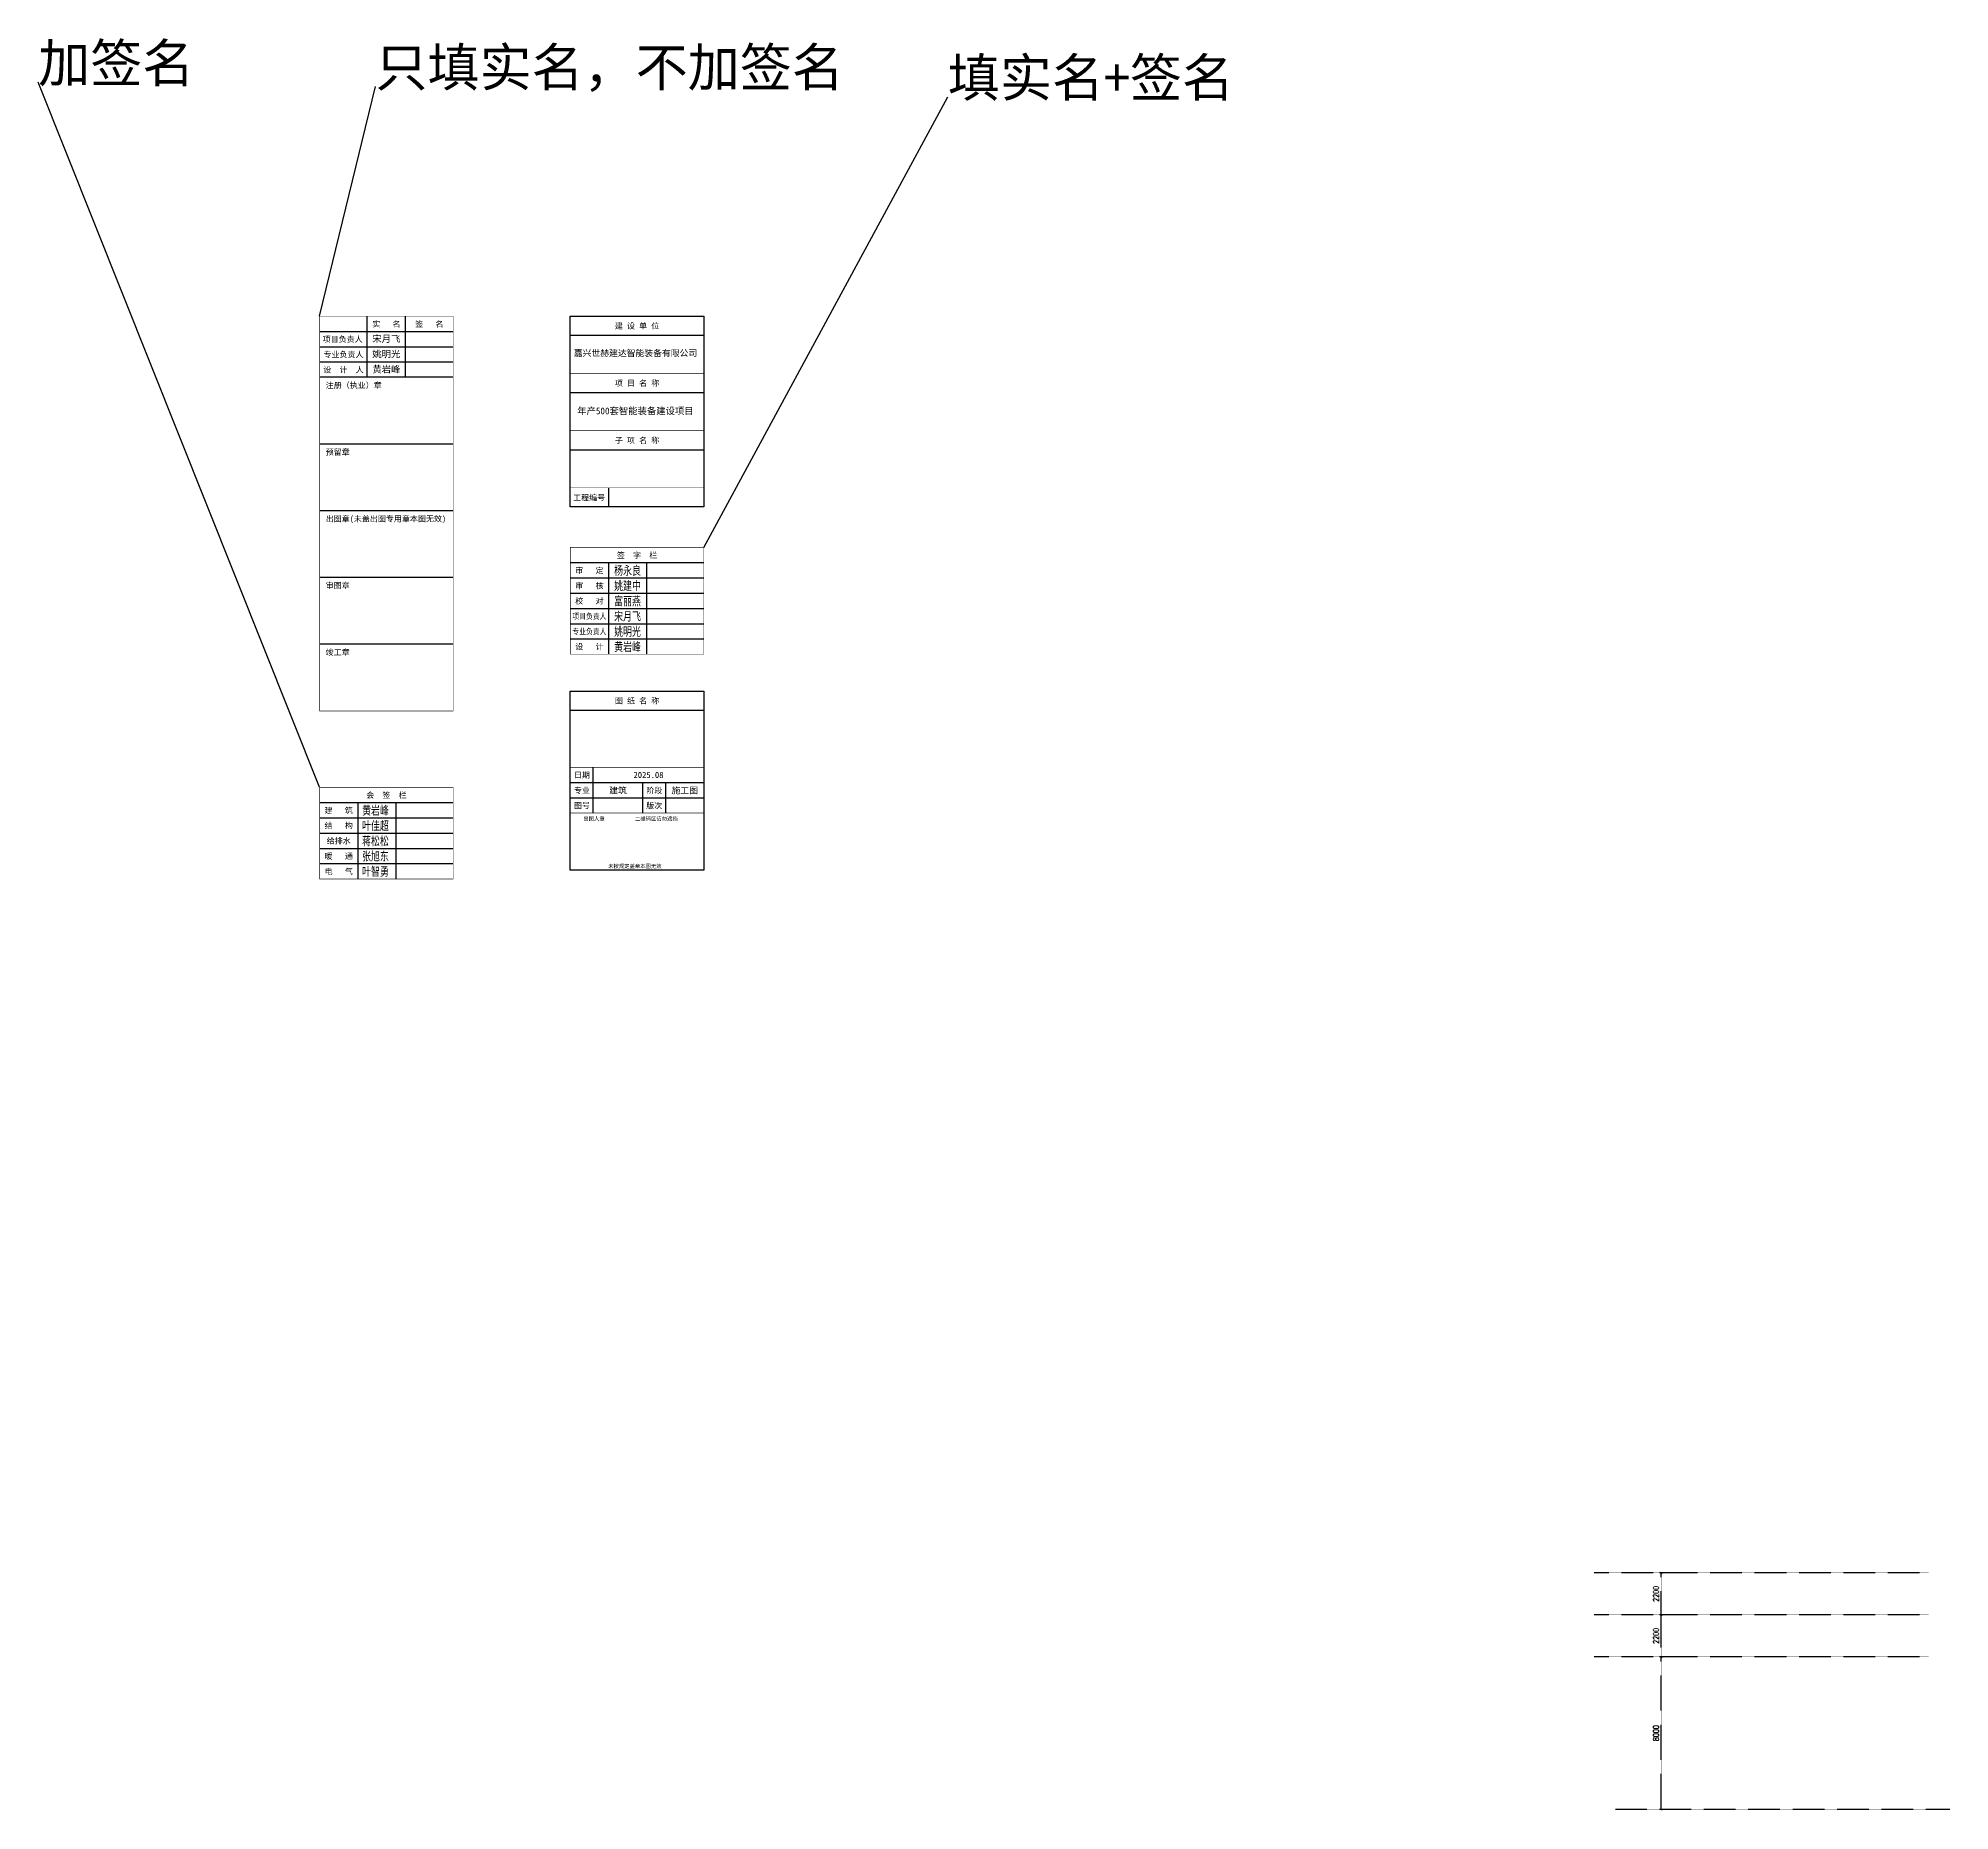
# Model space of a CAD drawing. Extents: x -1899985 to 1774885, y 556286 to 2175695.
# Drawn here: x -1899985 to -1799780, y 568187 to 661120 of the extents above; entities that cross this region are included whole.
import ezdxf
from ezdxf.enums import TextEntityAlignment as Align

# ---------------------------------------------------------------- set-up
doc = ezdxf.new("R2010")
doc.units = 0
doc.header["$LTSCALE"] = 10
doc.header["$MEASUREMENT"] = 0
doc.linetypes.add('20剖面图$0$DASH', pattern=[0.35, 0.25, -0.1])
doc.layers.get('Defpoints').update_dxf_attribs({"color": 210})
for name, color, linetype in [('20剖面图$0$0-cxFrame', 155, 'Continuous'), ('20剖面图$0$A-AXIS-D', 1, 'Continuous'), ('20剖面图$0$A-LIN-V', 9, 'Continuous'), ('20剖面图$0$qianming', 155, 'Continuous'), ('A-LIN-V', 9, 'Continuous')]:
    doc.layers.add(name, color=color, linetype=linetype)
doc.styles.add('20剖面图$0$_TCH_DIM_T3', font='SIMPLEX', dxfattribs={"width": 0.705882, "bigfont": 'GBCBIG'})
doc.styles.add('20剖面图$0$BZHZ', font='bzxw', dxfattribs={"width": 0.8, "bigfont": 'bzhz'})
doc.styles.add('20剖面图$0$cx_biaoti', font='')
doc.styles.add('20剖面图$0$cx_tuming', font='')
doc.styles.add('20剖面图$0$图框宋体', font='', dxfattribs={"width": 0.75})
doc.styles.add('20剖面图$0$黑体', font='', dxfattribs={"height": 12})
doc.styles.get('20剖面图$0$cx_biaoti').set_extended_font_data('SimSun')
doc.styles.get('20剖面图$0$cx_tuming').set_extended_font_data('SimHei')
doc.styles.get('20剖面图$0$图框宋体').set_extended_font_data('SimSun')
doc.styles.get('20剖面图$0$黑体').set_extended_font_data('SimHei')
doc.dimstyles.new('20剖面图$0$_TCH_ARCH&&100', dxfattribs={"dimtxt": 297.5, "dimasz": 100, "dimexe": 100, "dimexo": 100, "dimgap": 126.25, "dimtad": 1, "dimdec": 0, "dimzin": 0, "dimdsep": 46, "dimtxsty": '20剖面图$0$_TCH_DIM_T3', "dimblk": '20剖面图$0$_ArchTick', "dimcen": 0.09, "dimclrt": 7, "dimazin": 2, "dimtfac": 1, "dimtdec": 0, "dimtix": 1, "dimtmove": 2, "dimatfit": 3, "dimfxl": 1, "dimtolj": 1, "dimtzin": 0, "dimarcsym": 0})

# ---------------------------------------------------------------- blocks, each defined once
blk = doc.blocks.new('20剖面图$0$_ArchTick')
at = {"color": 0, "linetype": 'ByBlock', "const_width": 0.4}
blk.add_lwpolyline([(-0.5, -0.5), (0.5, 0.5)], dxfattribs=at)
blk = doc.blocks.new('*D573')
at = {"layer": '20剖面图$0$A-AXIS-D', "color": 0, "linetype": '20剖面图$0$DASH', "lineweight": -2, "transparency": 16777216}
for p, q in [((-1817370, 576257), (-1818703, 576257)), ((-1818603, 568257), (-1818603, 576257)), ((-1817370, 568257), (-1818703, 568257))]:
    blk.add_line(p, q, dxfattribs=at)
at = {"layer": 'Defpoints', "color": 0, "linetype": '20剖面图$0$DASH', "transparency": 16777216}
for p in [(-1818603, 576257), (-1817270, 576257), (-1817270, 568257)]:
    blk.add_point(p, dxfattribs=at)
at = {"layer": '20剖面图$0$A-AXIS-D', "color": 0, "linetype": '20剖面图$0$DASH', "lineweight": -2, "transparency": 16777216, "xscale": 100, "yscale": 100, "zscale": 100}
for p, rotation in [((-1818603, 576257), 90), ((-1818603, 568257), 270)]:
    blk.add_blockref('20剖面图$0$_ArchTick', p, dxfattribs=dict(at, rotation=rotation))
at = {"layer": '20剖面图$0$A-AXIS-D', "color": 7, "linetype": '20剖面图$0$DASH', "transparency": 16777216, "insert": (-1818878, 572257), "char_height": 297.5, "attachment_point": 5, "rotation": 90, "style": '20剖面图$0$_TCH_DIM_T3'}
blk.add_mtext('\\A1;8000', dxfattribs=at)
blk = doc.blocks.new('*D574')
at = {"layer": '20剖面图$0$A-AXIS-D', "color": 0, "linetype": '20剖面图$0$DASH', "lineweight": -2, "transparency": 16777216}
for p, q in [((-1817370, 578457), (-1818703, 578457)), ((-1818603, 576257), (-1818603, 578457)), ((-1817370, 576257), (-1818703, 576257))]:
    blk.add_line(p, q, dxfattribs=at)
at = {"layer": 'Defpoints', "color": 0, "linetype": '20剖面图$0$DASH', "transparency": 16777216}
for p in [(-1818603, 578457), (-1817270, 578457), (-1817270, 576257)]:
    blk.add_point(p, dxfattribs=at)
at = {"layer": '20剖面图$0$A-AXIS-D', "color": 0, "linetype": '20剖面图$0$DASH', "lineweight": -2, "transparency": 16777216, "xscale": 100, "yscale": 100, "zscale": 100}
for p, rotation in [((-1818603, 578457), 90), ((-1818603, 576257), 270)]:
    blk.add_blockref('20剖面图$0$_ArchTick', p, dxfattribs=dict(at, rotation=rotation))
at = {"layer": '20剖面图$0$A-AXIS-D', "color": 7, "linetype": '20剖面图$0$DASH', "transparency": 16777216, "insert": (-1818878, 577357), "char_height": 297.5, "attachment_point": 5, "rotation": 90, "style": '20剖面图$0$_TCH_DIM_T3'}
blk.add_mtext('\\A1;2200', dxfattribs=at)
blk = doc.blocks.new('*D575')
at = {"layer": '20剖面图$0$A-AXIS-D', "color": 0, "linetype": '20剖面图$0$DASH', "lineweight": -2, "transparency": 16777216}
for p, q in [((-1817370, 580657), (-1818703, 580657)), ((-1818603, 578457), (-1818603, 580657)), ((-1817370, 578457), (-1818703, 578457))]:
    blk.add_line(p, q, dxfattribs=at)
at = {"layer": 'Defpoints', "color": 0, "linetype": '20剖面图$0$DASH', "transparency": 16777216}
for p in [(-1818603, 580657), (-1817270, 580657), (-1817270, 578457)]:
    blk.add_point(p, dxfattribs=at)
at = {"layer": '20剖面图$0$A-AXIS-D', "color": 0, "linetype": '20剖面图$0$DASH', "lineweight": -2, "transparency": 16777216, "xscale": 100, "yscale": 100, "zscale": 100}
for p, rotation in [((-1818603, 580657), 90), ((-1818603, 578457), 270)]:
    blk.add_blockref('20剖面图$0$_ArchTick', p, dxfattribs=dict(at, rotation=rotation))
at = {"layer": '20剖面图$0$A-AXIS-D', "color": 7, "linetype": '20剖面图$0$DASH', "transparency": 16777216, "insert": (-1818878, 579557), "char_height": 297.5, "attachment_point": 5, "rotation": 90, "style": '20剖面图$0$_TCH_DIM_T3'}
blk.add_mtext('\\A1;2200', dxfattribs=at)
blk = doc.blocks.new('20剖面图$0$zjcx_lan_xinxi(Dragon)')
for p, q in [((7000, -3200), (0, -3200)), ((7000, -6700), (0, -6700)), ((7000, -10200), (0, -10200)), ((7000, -13700), (0, -13700)), ((7000, -17200), (0, -17200))]:
    blk.add_line(p, q)
at = {"const_width": 25}
blk.add_lwpolyline([(0, -20700), (7000, -20700), (7000, 0), (0, 0)], close=True, dxfattribs=at)
for points in [[(2500, -3200), (2500, 0)], [(4500, -3200), (4500, 0)], [(0, -800), (7000, -800)], [(0, -1600), (7000, -1600)], [(0, -2400), (7000, -2400)]]:
    blk.add_lwpolyline(points)
for points in [[(7000, -3200), (7000, 0)], [(0, -3200), (7000, -3200)], [(0, -20700), (7000, -20700), (7000, -3200)], [(0, -20700), (7000, -20700)]]:
    blk.add_lwpolyline(points, dxfattribs=at)
at = {"style": '20剖面图$0$图框宋体'}
for s, p in [('实   名', (3500, -400)), ('签   名', (5750, -400)), ('项目负责人', (1204, -1200)), ('专业负责人', (1250, -2000)), ('设  计  人', (1250, -2800))]:
    blk.add_text(s, height=300, dxfattribs=at).set_placement(p, align=Align.MIDDLE)
for s, p in [('注册（执业）章', (318, -3771)), ('预留章', (318, -7271)), ('出图章(未盖出图专用章本图无效)', (318, -10771)), ('审图章', (318, -14271)), ('竣工章', (318, -17771))]:
    blk.add_text(s, height=300, dxfattribs=at).set_placement(p)
blk = doc.blocks.new('20剖面图$0$T-信息(Dragon)')
at = {"layer": '20剖面图$0$0-cxFrame'}
blk.add_blockref('20剖面图$0$zjcx_lan_xinxi(Dragon)', (0, 0), dxfattribs=at)
at = {"layer": '20剖面图$0$qianming', "color": 3, "style": '20剖面图$0$cx_biaoti'}
for s, p in [('宋月飞', (3497, -1185)), ('姚明光', (3497, -1985)), ('黄岩峰', (3497, -2785))]:
    blk.add_text(s, height=350, dxfattribs=at).set_placement(p, align=Align.MIDDLE_CENTER)
blk = doc.blocks.new('20剖面图$0$zjcx_lan_huiqian(Dragon)')
for p, q in [((-7000, -800), (0, -800)), ((-5000, -800), (-5000, -4800)), ((-3000, -800), (-3000, -4800)), ((-7000, -1600), (0, -1600)), ((-7000, -2400), (0, -2400)), ((-7000, -3200), (0, -3200)), ((-7000, -4000), (0, -4000))]:
    blk.add_line(p, q)
at = {"const_width": 30}
blk.add_lwpolyline([(-7000, 0), (0, 0)], dxfattribs=at)
blk.add_lwpolyline([(-7000, 0), (0, 0), (0, -4800), (-7000, -4800)], close=True, dxfattribs=at)
at = {"style": '20剖面图$0$cx_biaoti'}
for s, p in [('会  签  栏', (-3500, -400)), ('结   构', (-6000, -2000)), ('建   筑', (-6000, -1200)), ('给排水', (-6000, -2800)), ('暖   通', (-6000, -3600)), ('电   气', (-6000, -4400))]:
    blk.add_text(s, height=300, dxfattribs=at).set_placement(p, align=Align.MIDDLE)
blk = doc.blocks.new('20剖面图$0$T-汇签(Dragon)')
at = {"layer": '20剖面图$0$0-cxFrame'}
blk.add_blockref('20剖面图$0$zjcx_lan_huiqian(Dragon)', (0, 0), dxfattribs=at)
at = {"layer": '20剖面图$0$qianming', "style": '20剖面图$0$BZHZ', "width": 0.8}
for s, p in [('黄岩峰', (-4074, -1200)), ('叶佳超', (-4074, -2000)), ('蒋松松', (-4074, -2800)), ('张旭东', (-4074, -3600)), ('叶智勇', (-4074, -4400))]:
    blk.add_text(s, height=450, dxfattribs=at).set_placement(p, align=Align.MIDDLE)
blk = doc.blocks.new('20剖面图$0$zjcx_lan_qianzi(Dragon)')
for p, q in [((-7000, 4800), (0, 4800)), ((-5000, 4800), (-5000, 0)), ((-3000, 4800), (-3000, 0)), ((-7000, 4000), (0, 4000)), ((-7000, 3200), (0, 3200)), ((-7000, 2400), (0, 2400)), ((-7000, 1600), (0, 1600)), ((-7000, 800), (0, 800))]:
    blk.add_line(p, q)
at = {"const_width": 30}
blk.add_lwpolyline([(-7000, 5600), (0, 5600)], dxfattribs=at)
blk.add_lwpolyline([(-7000, 5600), (0, 5600), (0, 0), (-7000, 0)], close=True, dxfattribs=at)
at = {"style": '20剖面图$0$cx_biaoti'}
for s, p in [('签  字  栏', (-3500, 5200)), ('审   定', (-6000, 4400)), ('审   核', (-6000, 3600)), ('校   对', (-6000, 2800)), ('设   计', (-6000, 400))]:
    blk.add_text(s, height=300, dxfattribs=at).set_placement(p, align=Align.MIDDLE)
at = {"style": '20剖面图$0$cx_biaoti', "width": 0.85}
for s, p in [('项目负责人', (-6000, 2000)), ('专业负责人', (-6000, 1200))]:
    blk.add_text(s, height=300, dxfattribs=at).set_placement(p, align=Align.MIDDLE)
blk = doc.blocks.new('20剖面图$0$T-签字(Dragon)')
at = {"layer": '20剖面图$0$0-cxFrame'}
blk.add_blockref('20剖面图$0$zjcx_lan_qianzi(Dragon)', (0, 0), dxfattribs=at)
at = {"layer": '20剖面图$0$qianming', "style": '20剖面图$0$BZHZ', "width": 0.8}
for s, p in [('杨永良', (-4000, 4400)), ('姚建中', (-4000, 3600)), ('富丽燕', (-4000, 2800)), ('宋月飞', (-4000, 2000)), ('姚明光', (-4000, 1200)), ('黄岩峰', (-4000, 400))]:
    blk.add_text(s, height=450, dxfattribs=at).set_placement(p, align=Align.MIDDLE)
blk = doc.blocks.new('20剖面图$0$zjcx_lan_tuming(Dragon)')
for p, q in [((-7000, 8400), (0, 8400)), ((-5800, 3000), (-5800, 5400)), ((-7000, 4600), (0, 4600)), ((-3200, 3000), (-3200, 4600)), ((-2000, 3000), (-2000, 4600)), ((-7000, 3800), (0, 3800))]:
    blk.add_line(p, q)
at = {"const_width": 30}
for points in [[(-7000, 9400), (0, 9400)], [(-7000, 5400), (0, 5400)], [(-7000, 3000), (0, 3000)], [(-7000, 0), (0, 0)]]:
    blk.add_lwpolyline(points, dxfattribs=at)
blk.add_lwpolyline([(-7000, 9400), (0, 9400), (0, 0), (-7000, 0)], close=True)
at = {"style": '20剖面图$0$cx_biaoti'}
for s, p in [('图 纸 名 称', (-3500, 8900)), ('日期', (-6388, 5000)), ('专业', (-6388, 4200)), ('阶段', (-2600, 4200)), ('图号', (-6388, 3400)), ('版次', (-2600, 3400))]:
    blk.add_text(s, height=300, dxfattribs=at).set_placement(p, align=Align.MIDDLE)
for s, p in [('出图人章', (-6316, 2607)), ('二维码区请勿遮挡', (-3609, 2607)), ('未按规定盖章本图无效', (-5013, 120))]:
    blk.add_text(s, height=200, dxfattribs=at).set_placement(p)
blk = doc.blocks.new('20剖面图$0$T-图签(Dragon)')
blk.add_blockref('20剖面图$0$zjcx_lan_tuming(Dragon)', (0, 0))
at = {"color": 3, "style": '20剖面图$0$cx_biaoti'}
for s, p in [('2025.08', (-2900, 5000)), ('建筑', (-4500, 4200)), ('施工图', (-1000, 4200))]:
    blk.add_text(s, height=330, dxfattribs=at).set_placement(p, align=Align.MIDDLE)
blk = doc.blocks.new('20剖面图$0$zjcx_lan_xiangmu(Dragon)')
for p, q in [((-7000, 9000), (0, 9000)), ((-7000, 6000), (0, 6000)), ((-7000, 3000), (0, 3000)), ((-5000, 1000), (-5000, 0))]:
    blk.add_line(p, q)
at = {"const_width": 30}
for points in [[(-7000, 10000), (0, 10000)], [(-7000, 7000), (0, 7000)], [(-7000, 7000), (0, 7000)], [(-7000, 4000), (0, 4000)], [(-7000, 4000), (0, 4000)], [(-7000, 1000), (0, 1000)], [(-7000, 0), (0, 0)]]:
    blk.add_lwpolyline(points, dxfattribs=at)
blk.add_lwpolyline([(-7000, 10000), (0, 10000), (0, 0), (-7000, 0)], close=True)
at = {"style": '20剖面图$0$cx_biaoti'}
for s, p in [('建 设 单 位', (-3500, 9500)), ('项 目 名 称', (-3500, 6500)), ('子 项 名 称', (-3500, 3500)), ('工程编号', (-6013, 500))]:
    blk.add_text(s, height=300, dxfattribs=at).set_placement(p, align=Align.MIDDLE)
blk = doc.blocks.new('20剖面图$0$T-项目(Dragon)')
blk.add_blockref('20剖面图$0$zjcx_lan_xiangmu(Dragon)', (0, 0))
at = {"color": 3, "style": '20剖面图$0$cx_tuming'}
for s, height, p in [('嘉兴世赫建达智能装备有限公司', 330, (-6816, 7901)), ('年产500套智能装备建设项目 ', 350, (-6638, 4859))]:
    blk.add_text(s, height=height, dxfattribs=at).set_placement(p)
blk = doc.blocks.new('20剖面图$0$234234234234')
at = {"layer": '20剖面图$0$A-LIN-V', "linetype": '20剖面图$0$DASH'}
for points in [[(-1804589.6, 580657.5), (-1822119.6, 580657.5)], [(-1804589.6, 578457.5), (-1822119.6, 578457.5)], [(-1804589.6, 576257.5), (-1822119.6, 576257.5)], [(-1803479.6, 568257.5), (-1821009.6, 568257.5)]]:
    blk.add_lwpolyline(points, dxfattribs=at)
at = {"layer": '20剖面图$0$A-AXIS-D', "linetype": '20剖面图$0$DASH'}
for p1, p2, picture, middle in [((-1817269.8, 578457.5), (-1817269.8, 580657.5), '*D575', (-1818878.2, 579557.5)), ((-1817269.8, 576257.5), (-1817269.8, 578457.5), '*D574', (-1818878.2, 577357.5)), ((-1817269.8, 568257.5), (-1817269.8, 576257.5), '*D573', (-1818878.2, 572257.5))]:
    dim = blk.add_aligned_dim(p1=p1, p2=p2, distance=1333.3, dimstyle='20剖面图$0$_TCH_ARCH&&100', dxfattribs=at)
    dim.commit()
    dim.dimension.update_dxf_attribs({"geometry": picture, "text_midpoint": middle})
blk = doc.blocks.new('20剖面图')
for p, q in [((-1885233.3, 621845.5), (-1899984.7, 658815)), ((-1885233.3, 646545.5), (-1882304.8, 658595.9)), ((-1865093.1, 634424.6), (-1852300.5, 658054.3))]:
    blk.add_line(p, q)
at = {"layer": '20剖面图$0$0-cxFrame'}
for name, p in [('20剖面图$0$T-信息(Dragon)', (-1885233.3, 646545.5)), ('20剖面图$0$T-项目(Dragon)', (-1865093.1, 636545.7)), ('20剖面图$0$T-签字(Dragon)', (-1865093.1, 628824.6)), ('20剖面图$0$T-图签(Dragon)', (-1865093.1, 617493.7)), ('20剖面图$0$T-汇签(Dragon)', (-1878233.3, 621845.5))]:
    blk.add_blockref(name, p, dxfattribs=at)
at = {"layer": '20剖面图$0$A-LIN-V'}
blk.add_blockref('20剖面图$0$234234234234', (3700, 0), dxfattribs=at)
at = {"style": '20剖面图$0$黑体'}
for s, p in [('加签名', (-1899984.7, 658815)), ('只填实名，不加签名', (-1882304.8, 658595.9)), ('填实名+签名', (-1852300.5, 658054.3))]:
    blk.add_text(s, height=2000, dxfattribs=at).set_placement(p)

msp = doc.modelspace()

# ---------------------------------------------------------------- block references
at = {"layer": 'A-LIN-V'}
msp.add_blockref('20剖面图', (0, 0), dxfattribs=at)

doc.saveas('drawing.dxf')
